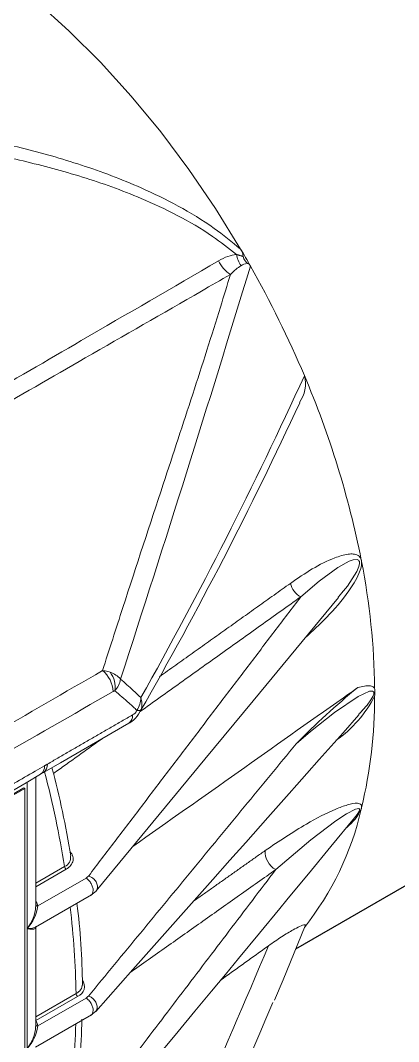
# Model space of a CAD drawing. Extents: x 8 to 113, y 1 to 87.
# Drawn here: x 72.433 to 73.976, y 61.791 to 65.962 of the extents above; entities that cross this region are included whole.
import ezdxf

# ---------------------------------------------------------------- set-up
doc = ezdxf.new("R2010")
doc.units = 0
doc.header["$MEASUREMENT"] = 0
doc.layers.add('OBJECT', color=7, linetype='CONTINUOUS')

msp = doc.modelspace()

# ---------------------------------------------------------------- linework, layer by layer
at = {"layer": 'OBJECT', "linetype": 'Continuous', "lineweight": 15}
for p, q in [((72.4952, 62.3421), (72.4952, 62.8714)), ((72.5151, 62.8829), (72.5269, 62.8897)), ((72.447, 62.827), (71.9166, 62.5209)), ((72.4505, 62.825), (72.3179, 62.7484)), ((72.4505, 62.825), (72.447, 62.827)), ((72.4505, 60.6815), (72.4505, 62.825)), ((72.4601, 62.2528), (72.4601, 62.851)), ((72.4952, 62.4379), (72.6128, 62.5058)), ((72.6193, 62.4955), (72.4952, 62.4238)), ((72.7012, 62.459), (72.504, 62.3451)), ((72.7207, 62.389), (72.7414, 62.4061)), ((72.4941, 62.2582), (72.7235, 62.3906)), ((72.4601, 61.7629), (72.4601, 62.2528)), ((72.4952, 61.8522), (72.4952, 62.2588)), ((72.4952, 61.8925), (72.6596, 61.9875)), ((72.6663, 61.9756), (72.4952, 61.8768)), ((72.504, 61.8552), (72.7012, 61.9691)), ((72.4941, 61.7682), (72.7235, 61.9007)), ((72.7207, 61.8991), (72.7398, 61.9144))]:
    msp.add_line(p, q, dxfattribs=at)
at = {"layer": 'OBJECT'}
msp.add_line((73.5568, 62.1706), (74.1722, 62.5259), dxfattribs=at)
at = {"layer": 'OBJECT', "linetype": 'Continuous', "lineweight": 15, "flags": 128}
for points in [[(72.0895, 66.3334), (72.2269, 66.2468), (72.3634, 66.1486), (72.4982, 66.0395), (72.6305, 65.92), (72.7597, 65.7909), (72.8848, 65.6528), (73.0052, 65.5066), (73.1203, 65.3532), (73.2292, 65.1934), (73.3314, 65.0282)], [(73.7432, 63.6223), (73.7677, 63.6519), (73.8056, 63.7109), (73.8146, 63.732), (73.817, 63.7438), (73.817, 63.7487), (73.8164, 63.7516), (73.8146, 63.7553), (73.8126, 63.7575), (73.8066, 63.7601), (73.7912, 63.759), (73.7746, 63.7532), (73.7286, 63.7279), (73.6519, 63.6718), (73.577, 63.6076), (73.577, 63.6076), (73.577, 63.6076)], [(72.7416, 62.4064), (73.186, 62.945), (73.3824, 63.1829), (73.731, 63.6053)], [(73.8295, 63.1449), (73.848, 63.1656), (73.8633, 63.1869), (73.8712, 63.2008), (73.8747, 63.2096), (73.8755, 63.2136), (73.8755, 63.2158), (73.8748, 63.2189), (73.8742, 63.2201), (73.8696, 63.2228), (73.8575, 63.2219), (73.8117, 63.2009), (73.7146, 63.1354), (73.6172, 63.0579), (73.5581, 63.007), (73.5581, 63.007), (73.5581, 63.007)], [(72.74, 61.9146), (72.8919, 62.0858), (73.0222, 62.2327), (73.1309, 62.3553), (73.2181, 62.4536), (73.2876, 62.5319), (73.3522, 62.6048), (73.4421, 62.7061), (73.5294, 62.8046), (73.5605, 62.8396), (73.6014, 62.8857), (73.6527, 62.9435), (73.7494, 63.0525), (73.8145, 63.126)], [(72.5272, 62.8899), (72.5969, 62.9303), (72.8746, 63.091)], [(72.3073, 62.7626), (72.4558, 62.8486), (72.5152, 62.883)], [(73.7961, 62.7045), (73.8076, 62.7192), (73.8138, 62.7289), (73.816, 62.7336), (73.8167, 62.7357), (73.8171, 62.7391), (73.8167, 62.7406), (73.814, 62.7426), (73.8001, 62.7401), (73.763, 62.7208), (73.7206, 62.6931), (73.6175, 62.6155), (73.4751, 62.4937), (73.4751, 62.4937), (73.4751, 62.4937)], [(72.7421, 61.4272), (72.8782, 61.592), (72.9962, 61.735), (73.0762, 61.8319), (73.145, 61.9153), (73.2124, 61.997), (73.2691, 62.0657), (73.3228, 62.1308), (73.4081, 62.2342), (73.491, 62.3346), (73.5205, 62.3703), (73.5592, 62.4173), (73.6079, 62.4763), (73.6997, 62.5875), (73.7962, 62.7044)], [(73.4693, 61.9596), (73.5052, 62.0431), (73.5946, 62.2636)]]:
    msp.add_lwpolyline(points, dxfattribs=at)
at = {"layer": 'OBJECT', "linetype": 'Continuous', "lineweight": 15}
for centre, radius, start, end in [((73.2844, 64.9945), 0.0579, 3.2181, 35.6498), ((69.5259, 62.7876), 4.4162, 29.447, 30.4884), ((73.4288, 65.025), 0.1157, 189.3408, 214.1515), ((73.3794, 65.003), 0.0376, 188.1343, 245.7989), ((-16.1161, 92.1585), 93.53, 342.009919, 343.093328), ((73.3561, 65.0305), 0.1251, 203.645, 237.9272), ((69.584, 62.8187), 4.3503, 22.8941, 29.4672), ((57.8093, 71.6938), 17.34, 330.65483, 335.52904), ((73.4678, 64.477), 0.1284, 323.726, 15.3667), ((70.081, 63.0152), 3.816, 11.2421, 23.0794), ((58.9571, 71.1504), 16.0989, 330.16278, 335.21034), ((71.0172, 63.2014), 2.8615, 0.6785, 11.101), ((73.6206, 63.685), 0.0889, 194.5737, 240.6081), ((72.6942, 63.2153), 0.117, 2.7167, 51.0885), ((72.7708, 63.2117), 0.0924, 40.3734, 71.8374), ((72.7161, 63.2395), 0.1028, 351.2168, 35.655), ((72.7461, 63.2888), 0.0967, 317.7779, 349.6934), ((75.6684, 60.9523), 2.9454, 129.1375, 135.765), ((72.8264, 63.1968), 0.0978, 327.0351, 359.5688), ((72.8505, 63.1704), 0.0781, 341.4925, 19.1636), ((73.4274, 63.4354), 0.5079, 305.4516, 332.6268), ((71.9112, 63.2014), 1.9673, 346.6275, 0.0149), ((72.8239, 63.1858), 0.1077, 295.1856, 338.9041), ((72.8528, 63.1215), 0.0375, 305.6289, 5.8368), ((72.8735, 63.1605), 0.0389, 295.3031, 334.1977), ((72.9139, 63.1653), 0.0224, 256.1107, 298.452), ((72.4933, 62.9135), 0.0376, 305.7047, 5.7759), ((72.5054, 62.9204), 0.0374, 305.0252, 5.8599), ((69.0411, 61.9765), 3.6421, 9.0566, 14.8486), ((68.349, 61.8117), 4.3199, 9.2461, 14.486), ((72.6326, 63.0151), 1.2224, 321.6822, 347.0448), ((73.6402, 62.8252), 0.2019, 307.9625, 335.3947), ((73.5139, 62.5664), 0.0824, 176.4719, 241.9038), ((72.5978, 62.5424), 0.0396, 292.2549, 10.384), ((72.6284, 62.5085), 0.0158, 189.8331, 235.1559), ((69.7597, 61.9941), 2.9264, 0.541, 7.1044), ((72.3303, 62.3711), 0.1756, 317.6466, 351.499), ((72.3416, 62.35), 0.1533, 320.6432, 357.0615), ((72.503, 62.3544), 0.00937, 213.5713, 275.7622), ((69.2037, 61.9322), 3.4564, 0.9153, 6.7759), ((72.4654, 62.3192), 0.0667, 265.4509, 295.1627), ((30.2314, 80.4103), 46.9009, 335.31115, 337.12981), ((72.6445, 62.0257), 0.0411, 291.5226, 0.3902), ((72.6505, 62.0164), 0.0438, 291.1506, 37.1481), ((72.6751, 61.9884), 0.0155, 183.3299, 235.4823), ((38.9202, 76.4775), 37.4731, 335.15177, 337.19134), ((72.3303, 61.8811), 0.1756, 317.6466, 351.499), ((72.4469, 61.8436), 0.0582, 11.4867, 34.5227), ((72.503, 61.8645), 0.00937, 213.5713, 275.7622), ((70.0272, 61.9283), 2.6324, 351.0645, 358.5877), ((70.318, 61.9314), 2.3662, 350.5672, 358.8159), ((72.3416, 61.8601), 0.1533, 320.6432, 357.0615)]:
    msp.add_arc(centre, radius, start, end, dxfattribs=at)
msp.add_ellipse((72.3748, 62.3398), major_axis=(0.1299, -0.0062), ratio=0.606667, start_param=0.145934, end_param=0.363698, dxfattribs=at)
for points, knots in [([(71.0457, 65.6379), (71.1725, 65.6281), (71.426, 65.6085), (71.8075, 65.5637), (72.1445, 65.5076), (72.4363, 65.4442), (72.6821, 65.3747), (72.8962, 65.2942), (73.077, 65.2063), (73.2138, 65.1242), (73.2958, 65.0573), (73.3314, 65.0282)], [0, 0, 0, 0, 0.165243, 0.3305, 0.495665, 0.602019, 0.708404, 0.814573, 0.881575, 0.948512, 1, 1, 1, 1]), ([(73.3146, 65.0062), (73.2823, 65.0315), (73.2043, 65.0925), (73.0734, 65.1682), (72.8961, 65.2507), (72.6858, 65.326), (72.4441, 65.3904), (72.0936, 65.4617), (71.6348, 65.5266), (71.2586, 65.5538), (71.0704, 65.5674)], [0, 0, 0, 0, 0.047039, 0.113471, 0.179969, 0.286445, 0.393127, 0.499781, 0.749839, 1, 1, 1, 1]), ([(73.2415, 64.9803), (73.254, 64.9871), (73.2771, 64.9997), (73.3028, 65.0042), (73.3146, 65.0062)], [0, 0, 0, 0, 0.542222, 1, 1, 1, 1]), ([(71.8417, 64.1659), (72.1214, 64.3287), (72.588, 64.6002), (73.0547, 64.8716), (73.2415, 64.9803)], [0, 0, 0, 0, 0.599616, 1, 1, 1, 1]), ([(73.333, 64.96), (73.3261, 64.9557), (73.3105, 64.946), (73.2971, 64.9321), (73.2897, 64.9244)], [0, 0, 0, 0, 0.442282, 1, 1, 1, 1]), ([(73.364, 64.9687), (73.362, 64.969), (73.3506, 64.9701), (73.341, 64.9646), (73.333, 64.96)], [0, 0, 0, 0, 0.179134, 1, 1, 1, 1]), ([(73.364, 64.9687), (73.3652, 64.9675), (73.368, 64.9645), (73.3702, 64.9608), (73.3715, 64.9587)], [0, 0, 0, 0, 0.410438, 1, 1, 1, 1]), ([(73.2897, 64.9244), (73.2502, 64.9017), (73.0528, 64.7879), (72.5838, 64.5178), (72.1542, 64.2706), (71.8825, 64.1143)], [0, 0, 0, 0, 0.084182, 0.420908, 1, 1, 1, 1]), ([(72.7677, 63.3063), (72.7954, 63.3925), (72.8794, 63.6531), (73.0033, 64.0305), (73.1369, 64.437), (73.2277, 64.7199), (73.2763, 64.8801), (73.2897, 64.9244)], [0, 0, 0, 0, 0.149454, 0.452289, 0.682256, 0.912222, 1, 1, 1, 1]), ([(73.5346, 63.6627), (73.5642, 63.6831), (73.6234, 63.7239), (73.7027, 63.7639), (73.7594, 63.7819), (73.7914, 63.7833), (73.8079, 63.7795), (73.8188, 63.7705), (73.8227, 63.7634), (73.8238, 63.7591), (73.8238, 63.7591)], [0, 0, 0, 0, 0.307452, 0.614314, 0.797965, 0.86618, 0.934529, 0.967169, 0.999915, 1, 1, 1, 1]), ([(73.8251, 63.7523), (73.8253, 63.7506), (73.8258, 63.7435), (73.8234, 63.7261), (73.8084, 63.6841), (73.7612, 63.6116), (73.6872, 63.5243), (73.6253, 63.4683), (73.596, 63.4417)], [0, 0, 0, 0, 0.012464, 0.050421, 0.116835, 0.314995, 0.674846, 1, 1, 1, 1]), ([(71.8158, 62.7551), (71.8391, 62.7686), (72.0031, 62.8637), (72.3204, 63.0474), (72.6144, 63.2177), (72.7677, 63.3063)], [0, 0, 0, 0, 0.07326, 0.517167, 1, 1, 1, 1]), ([(72.7677, 63.3063), (72.7711, 63.306), (72.7822, 63.305), (72.7925, 63.3017), (72.7996, 63.2995)], [0, 0, 0, 0, 0.311857, 1, 1, 1, 1]), ([(72.8413, 63.2715), (72.8588, 63.2563), (72.8869, 63.2318), (72.914, 63.2058), (72.9242, 63.196)], [0, 0, 0, 0, 0.62316, 1, 1, 1, 1]), ([(73.8093, 63.2369), (73.7899, 63.2231), (73.4839, 63.0067), (73.1779, 62.7904), (72.8913, 62.5878)], [0, 0, 0, 0, 0.063596, 1, 1, 1, 1]), ([(73.8093, 63.2369), (73.8276, 63.2415), (73.8517, 63.2476), (73.8732, 63.241), (73.8776, 63.2362), (73.8785, 63.2353)], [0, 0, 0, 0, 0.716668, 0.946065, 1, 1, 1, 1]), ([(73.8785, 63.2353), (73.8792, 63.2272), (73.8801, 63.2165), (73.8788, 63.2048), (73.8785, 63.2019)], [0, 0, 0, 0, 0.7539387, 1, 1, 1, 1]), ([(72.811, 63.2208), (72.6454, 63.1258), (72.3325, 62.9465), (72.0197, 62.7671), (71.8725, 62.6827)], [0, 0, 0, 0, 0.529531, 1, 1, 1, 1]), ([(72.8177, 63.2238), (72.8162, 63.2233), (72.814, 63.2225), (72.8118, 63.2212), (72.811, 63.2208)], [0, 0, 0, 0, 0.678875, 1, 1, 1, 1]), ([(72.9085, 63.1436), (72.8977, 63.1536), (72.8681, 63.1814), (72.8373, 63.2073), (72.8177, 63.2238)], [0, 0, 0, 0, 0.363151, 1, 1, 1, 1]), ([(72.3228, 62.7969), (72.3793, 62.8296), (72.4486, 62.8698), (72.5179, 62.9099), (72.5307, 62.9173)], [0, 0, 0, 0, 0.816356, 1, 1, 1, 1]), ([(73.4317, 62.5714), (73.4883, 62.6094), (73.587, 62.6757), (73.6986, 62.733), (73.7676, 62.759), (73.8038, 62.7668), (73.8218, 62.7617), (73.8257, 62.7533), (73.8253, 62.7483), (73.8251, 62.7464)], [0, 0, 0, 0, 0.382025, 0.665685, 0.788125, 0.905995, 0.96489, 0.986156, 1, 1, 1, 1]), ([(72.635, 62.5659), (72.6376, 62.5632), (72.6464, 62.5541), (72.6496, 62.5361), (72.6436, 62.5154), (72.6304, 62.5022), (72.621, 62.4965), (72.6193, 62.4955)], [0, 0, 0, 0, 0.121147, 0.401566, 0.675901, 0.941143, 1, 1, 1, 1]), ([(72.7207, 62.3892), (72.7209, 62.3892), (72.7242, 62.39), (72.7278, 62.3965), (72.7303, 62.4078), (72.728, 62.4223), (72.7218, 62.4369), (72.7125, 62.4504), (72.705, 62.4561), (72.7012, 62.459)], [0, 0, 0, 0, 0.011287, 0.176076, 0.340859, 0.505645, 0.670432, 0.835215, 1, 1, 1, 1]), ([(72.7415, 62.4066), (72.742, 62.4071), (72.7442, 62.4094), (72.7464, 62.4149), (72.7476, 62.4227), (72.7466, 62.4313), (72.7436, 62.4396), (72.7391, 62.4473), (72.7322, 62.4556), (72.7228, 62.4632), (72.7148, 62.4664), (72.7113, 62.4678)], [0, 0, 0, 0, 0.03497, 0.146837, 0.261821, 0.376808, 0.488673, 0.594771, 0.693247, 0.863458, 1, 1, 1, 1]), ([(72.4946, 62.2614), (72.4948, 62.2599), (72.4953, 62.2531), (72.4871, 62.2493), (72.4731, 62.2501), (72.4618, 62.2524), (72.4602, 62.2528), (72.4601, 62.2528)], [0, 0, 0, 0, 0.095562, 0.437849, 0.921638, 0.995928, 1, 1, 1, 1]), ([(73.4453, 62.1825), (73.4635, 62.1952), (73.5003, 62.2209), (73.5421, 62.2459), (73.5745, 62.2627), (73.5911, 62.2687), (73.5972, 62.2678), (73.5959, 62.2645), (73.5954, 62.2633)], [0, 0, 0, 0, 0.257063, 0.520659, 0.693616, 0.88781, 0.960236, 1, 1, 1, 1]), ([(72.7207, 61.8993), (72.7209, 61.8993), (72.7242, 61.9001), (72.7278, 61.9065), (72.7303, 61.9179), (72.728, 61.9323), (72.7218, 61.947), (72.7125, 61.9605), (72.705, 61.9662), (72.7012, 61.9691)], [0, 0, 0, 0, 0.011288, 0.176074, 0.34086, 0.505647, 0.670432, 0.835216, 1, 1, 1, 1]), ([(72.7398, 61.9148), (72.7406, 61.9155), (72.7429, 61.918), (72.7453, 61.9237), (72.7464, 61.9315), (72.7455, 61.94), (72.7425, 61.9484), (72.7381, 61.9561), (72.7313, 61.9645), (72.7221, 61.9723), (72.7142, 61.9756), (72.7107, 61.9771)], [0, 0, 0, 0, 0.048325, 0.158629, 0.272013, 0.385393, 0.4957, 0.600324, 0.697441, 0.865315, 1, 1, 1, 1])]:
    msp.add_open_spline(points, degree=3, knots=knots, dxfattribs=at)
for points in [[(73.3146, 65.0062), (73.3422, 64.9977)], [(73.8238, 63.7591), (73.8251, 63.7523)], [(73, 63.2813), (73.5346, 63.6627)], [(73.577, 63.6076), (72.7113, 62.4678)], [(73.577, 63.6076), (72.9209, 63.1389)], [(73.7298, 63.6062), (73.7432, 63.6223)], [(72.5426, 62.9242), (72.8901, 63.1253)], [(73.8134, 63.127), (73.8295, 63.1449)], [(72.7659, 63.0281), (72.5675, 62.8863)], [(72.7107, 61.9771), (73.5581, 63.007)], [(72.5307, 62.9173), (72.5426, 62.9242)], [(73.8251, 62.7464), (73.8238, 62.7411)], [(73.1387, 62.364), (73.4317, 62.5714)], [(72.7107, 61.4872), (73.4751, 62.4937)], [(73.4751, 62.4937), (72.8804, 62.0729)], [(72.7113, 62.4678), (72.7012, 62.459)], [(73.2494, 62.0419), (73.4453, 62.1825)], [(72.7012, 61.9691), (72.7107, 61.9771)]]:
    msp.add_open_spline(points, degree=1, dxfattribs=at)

doc.saveas('drawing.dxf')
